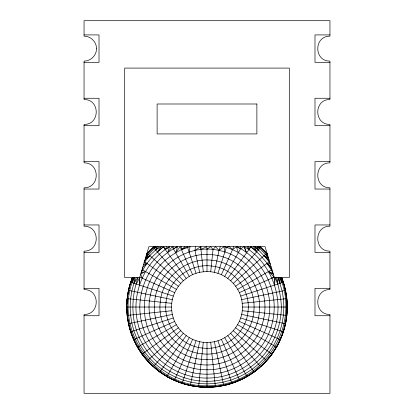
<?xml version="1.0" encoding="UTF-8"?>
<svg xmlns="http://www.w3.org/2000/svg" width="414" height="414" viewBox="0 0 414 414"><rect width="100%" height="100%" fill="white"/><g stroke="black" fill="none" stroke-linecap="round" stroke-linejoin="round"><path stroke-width="0.62" d="M200.971 246.672L200.956 249.502L203.3 271.827C222.07 269.421 240.653 284.47 242.2 303.327C244.607 322.097 229.558 340.681 210.7 342.228C191.93 344.634 173.347 329.585 171.8 310.728C169.393 291.958 184.442 273.375 203.3 271.827M126.891 308.389L127.155 315.421L128.469 323.722C130.834 334.688 135.476 345.121 142.049 354.218L142.302 354.565C153.723 370.142 170.899 381.315 189.772 385.444L190.305 385.558C201.292 387.861 212.708 387.861 223.695 385.558L224.228 385.444C243.101 381.315 260.277 370.142 271.698 354.565L271.951 354.218C278.524 345.121 283.166 334.688 285.531 323.722L285.67 323.07C288.744 307.933 287.337 291.953 281.691 277.582C290.799 302.789 287.761 332.251 271.641 353.991C256.887 374.406 232.187 386.992 207 386.93C151.596 387.887 111.77 328.742 132.49 277.582C119.837 307.571 128.728 344.965 153.18 366.338M126.958 303.892C127.026 294.892 129.168 285.981 132.309 277.582L128.852 288.615L127.015 300.036M186.196 278.389L163.142 246.672L151.803 257.327L146.913 263.371L144.051 262.931L144.812 261.845L144.848 260.266L159.085 246.672M131.45 334.207C127.522 322.801 125.934 310.65 127.155 298.634L171.8 303.327M241.621 314.386L285.531 323.722C288.775 308.358 287.269 292.222 281.691 277.582M240.705 246.672L240.57 248.881L224.698 276.376M203.3 342.228L198.606 386.873C220.341 389.077 243.028 382.194 259.371 367.611M210.7 271.827L213.044 249.502L215.523 246.672L219.027 250.449C249.409 256.188 270.694 288.962 263.578 319.054C257.839 349.437 225.066 370.721 194.973 363.606C164.591 357.867 143.306 325.094 150.422 295.001C156.161 264.618 188.934 243.334 219.027 250.449L223.979 246.672C252.711 254.186 272.961 284.118 269.379 313.584C266.704 344.619 238.143 370.333 207 369.749C175.857 370.333 147.296 344.619 144.621 313.584C143.042 298.313 147.255 282.596 156.254 270.161C163.892 259.205 175.484 252.188 187.371 246.672L196.06 273.364M199.641 272.407L194.973 250.449L195.424 246.672M237.652 324.726L276.531 347.17C283.171 335.381 287.099 321.947 287.109 308.389M189.126 252.017L190.057 246.672L181.487 249.725L180.116 246.672L175.639 252.706L177.637 246.672C150.427 259.402 134.685 291.704 141.329 320.985C147.291 351.248 176.162 374.623 207 374.168C237.838 374.623 266.709 351.248 272.671 320.985C279.367 291.73 263.599 260.287 237.155 246.672M189.302 337.679L166.858 376.559L174.346 380.373L182.191 383.385L190.305 385.558L199.641 341.648M214.359 272.407L219.027 250.449L220.264 246.672M276.402 277.582C279.036 289.816 282.617 302.122 280.868 314.79C279.434 327.691 274.653 340.142 267.087 350.684C253.373 369.661 230.412 381.361 207 381.299C180.949 381.434 155.586 366.788 142.68 344.163C130.679 324.095 130.493 299.25 138.007 277.582L133.893 283.274L131.807 291.047L130.55 298.991L130.131 307.028L130.55 315.064L131.807 323.008L133.893 330.781L136.775 338.295L140.429 345.462L144.812 352.21L149.873 358.462L155.566 364.154L161.817 369.216L168.565 373.599L175.733 377.252L183.247 380.135L191.02 382.215L198.963 383.478L207 383.897L215.037 383.478L222.98 382.215L230.753 380.135L238.267 377.252L245.435 373.599L252.183 369.216L258.434 364.154L264.127 358.462L269.188 352.21L273.571 345.462L277.225 338.295L280.107 330.781L282.193 323.008L283.45 315.064L283.869 307.028L283.45 298.991L282.193 291.047L278.141 277.582M133.039 277.582L131.005 282.338L133.934 277.582C112.432 327.5 152.642 387.111 207 385.786C261.788 386.738 301.081 328.048 280.257 277.582M285.67 323.07C281.525 342.487 270.295 360.289 254.191 371.979L227.803 335.661M182.191 383.385L196.06 340.691M217.94 273.364L226.38 247.375L229.294 246.672L232.513 249.725L221.397 274.689M233.568 246.672L232.513 249.725L236.363 246.672L240.57 248.881L244.027 246.672L246.465 252.711L244.389 246.672C271.703 263.04 284.791 298.83 274.534 328.97C265.581 357.624 237.015 378.375 207 378.039C174.382 378.525 143.849 353.799 137.541 321.792C131.155 293.247 144.584 261.922 169.497 246.672M136.196 277.582L133.893 283.274L134.71 277.582L132.097 282.69M174.346 380.373L192.603 339.361M145.702 257.415L154.303 248.498L157.361 246.672L155.566 249.901L161.346 246.672L157.299 251.831L163.846 246.672L165.258 249.58L166.651 246.672M136.361 284.076L139.663 277.582L148.921 246.672L265.079 246.672L274.337 277.582L274.534 285.086L275.144 277.582L277.639 284.076L277.996 277.582L280.107 283.274L279.538 277.582L281.903 282.69L281.096 277.582L282.995 282.338L281.572 277.582M247.122 246.672L248.742 249.58L250.242 246.672L250.656 246.941C259.195 253.001 265.628 261.306 271.931 269.535L237.652 289.329M143.467 264.888L146.913 263.371L141.076 272.867L145.505 271.522L140.703 274.099L142.126 278.146L174.667 292.631M277.861 344.779L271.698 354.565L264.199 363.368L260.82 366.338M178.367 327.831L142.049 354.218L147.337 360.749L153.278 366.69L159.809 371.979L186.196 335.661M227.803 278.389L251.148 246.672L256.701 251.831L254.563 246.672L258.434 249.901L269.545 261.581L235.633 286.224M144.191 262.46L149.873 255.593L145.619 257.699L148.471 254.325L146.452 254.915L154.784 246.672M154.055 246.672L147.337 253.306L146.732 253.984L147.622 253.559L146.551 254.584M153.278 366.69L183.314 333.332M230.686 280.723L260.722 247.36L259.945 246.672M155.98 246.672L154.303 248.498L155.69 246.672L153.532 247.65L154.236 246.672L153.278 247.36L147.167 253.539L153.594 247.132M146.913 263.371L142.67 267.542L142.68 269.892L141.702 270.777M147.337 360.749L180.695 330.714M233.305 283.342L266.663 253.306L267.268 253.984M192.603 274.689L181.487 249.725L184.903 246.672M145.21 259.06L149.873 255.593M146.106 256.069L148.471 254.325L146.308 255.386M207 271.631L207 249.187L210.648 246.672L213.044 249.502M165.258 249.58L169.59 246.672L167.535 252.711L172.141 246.672L189.302 276.376M194.973 250.449L200.655 246.672L200.956 249.502L206.643 246.672L207 249.187M214.359 341.648L223.695 385.558C235.204 383.048 246.051 378.008 255.51 371.001M177.032 246.672L173.43 248.881L173.119 246.672M146.691 254.113L147.622 253.559M173.337 317.968L130.643 331.837L133.655 339.682L137.469 347.17L176.348 324.726M239.333 292.631L274.197 277.106L268.495 271.522L273.142 273.592L271.32 269.892L267.087 263.371L270.306 264.116L269.188 261.845L264.127 255.593L268.474 258.005L265.529 254.325L259.697 248.498L257.555 246.672L258.434 249.901L255.329 246.672M133.655 339.682L174.667 321.424M240.663 296.088L283.357 282.219L285.531 290.333L241.621 299.669M271.874 278.146L274.337 277.582L289.303 277.582L289.303 68.087L124.697 68.087L124.697 277.582L139.663 277.582L139.466 285.086L139.803 277.106L142.126 278.146M128.469 323.722L172.379 314.386M214.054 386.919L201.22 387.106L190.305 385.558M215.327 386.738L224.228 385.444M127.155 315.421L171.8 310.728M242.2 303.327L286.845 298.634M84.047 34.916L99.013 34.916L99.013 62.348L84.047 62.348M329.953 34.916L314.987 34.916L314.987 62.348L329.953 62.348M84.047 98.263L99.013 98.263L99.013 125.696L84.047 125.696M329.953 98.263L314.987 98.263L314.987 125.696L329.953 125.696M84.047 161.61L99.013 161.61L99.013 189.043L84.047 189.043M329.953 161.61L314.987 161.61L314.987 189.043L329.953 189.043M84.047 224.957L99.013 224.957L99.013 252.39L84.047 252.39M329.953 224.957L314.987 224.957L314.987 252.39L329.953 252.39M84.047 288.304L99.013 288.304L99.013 315.737L84.047 315.737M329.953 288.304L314.987 288.304L314.987 315.737L329.953 315.737M126.715 307.028L171.603 307.028M242.397 307.028L287.285 307.028M242.2 310.728L286.845 315.421M198.673 386.738C184.685 385.413 171.272 380.042 159.809 371.979M199.946 386.919L201.22 387.106M128.469 290.333L172.379 299.669M130.643 282.219L173.337 296.088M240.663 317.968L283.357 331.837M271.32 269.892L272.122 270.192M239.333 321.424L280.345 339.682M224.859 246.672L226.38 247.375M269.188 261.845L269.705 262.119M268.495 271.522L273.364 274.332M142.68 269.892L176.348 289.329M268.319 257.487L265.529 254.325L267.905 256.1L266.378 253.559L267.32 254.16L266.663 253.306L259.904 246.672L260.468 247.65L267.48 254.682M168.182 377.309L158.49 371.001L154.629 367.611M144.812 261.845L178.367 286.224M235.633 327.831L271.951 354.218M264.127 255.593L269.043 259.909M267.087 263.371L271.175 267.03M147.337 253.306L180.695 283.342M233.305 330.714L266.663 360.749M260.396 247.117L266.663 253.306M260.406 247.132L266.813 253.523M153.278 247.36L183.314 280.723M230.686 333.332L260.722 366.69M266.378 253.559L267.589 255.05M258.222 246.672L259.697 248.498L259.148 246.672L260.468 247.65L259.723 246.672M137.469 347.17L142.302 354.565M253.389 246.672L256.701 251.831M224.698 337.679L247.142 376.559M256.944 246.672L258.434 249.901M221.397 339.361L239.654 380.373M236.363 246.672L238.361 252.706M217.94 340.691L231.809 383.385M223.979 246.672L224.874 252.017M285.148 288.615L286.985 300.036L287.042 303.892M210.7 342.228L215.394 386.873M181.223 246.672L181.487 249.725M248.623 246.672L248.742 249.58M207 342.425L207 387.313M154.712 301.532C151.141 329.409 173.492 357.013 201.504 359.316C229.382 362.887 256.985 340.536 259.288 312.523C262.859 284.646 240.508 257.042 212.496 254.739C184.618 251.169 157.015 273.519 154.712 301.532M160.244 302.111C157.046 327.044 177.037 351.724 202.084 353.784C227.017 356.977 251.702 336.991 253.756 311.944C256.954 287.011 236.963 262.326 211.916 260.271C186.983 257.073 162.298 277.064 160.244 302.111M165.973 302.717C163.168 324.592 180.706 346.249 202.689 348.055C224.564 350.86 246.221 333.322 248.027 311.338C250.832 289.464 233.294 267.801 211.311 266C189.436 263.195 167.779 280.733 165.973 302.717M96.519 48.635C96.633 55.3 90.713 61.215 84.047 61.101L84.047 99.51C100.276 99.246 100.276 124.712 84.047 124.448L84.047 162.857C100.276 162.593 100.276 188.059 84.047 187.796L84.047 226.204C100.276 225.94 100.276 251.407 84.047 251.143L84.047 289.552C100.276 289.288 100.276 314.754 84.047 314.49L84.047 393.3L329.953 393.3L329.953 314.49C313.724 314.754 313.724 289.288 329.953 289.552L329.953 251.143C313.724 251.407 313.724 225.94 329.953 226.204L329.953 187.796C313.724 188.059 313.724 162.593 329.953 162.857L329.953 124.448C313.724 124.712 313.724 99.246 329.953 99.51L329.953 61.101C313.724 61.365 313.724 35.899 329.953 36.163L329.953 20.7L84.047 20.7L84.047 36.163C90.713 36.049 96.633 41.964 96.519 48.635M256.882 103.997L157.118 103.997L157.118 133.929L256.882 133.929L256.882 103.997"/></g></svg>
